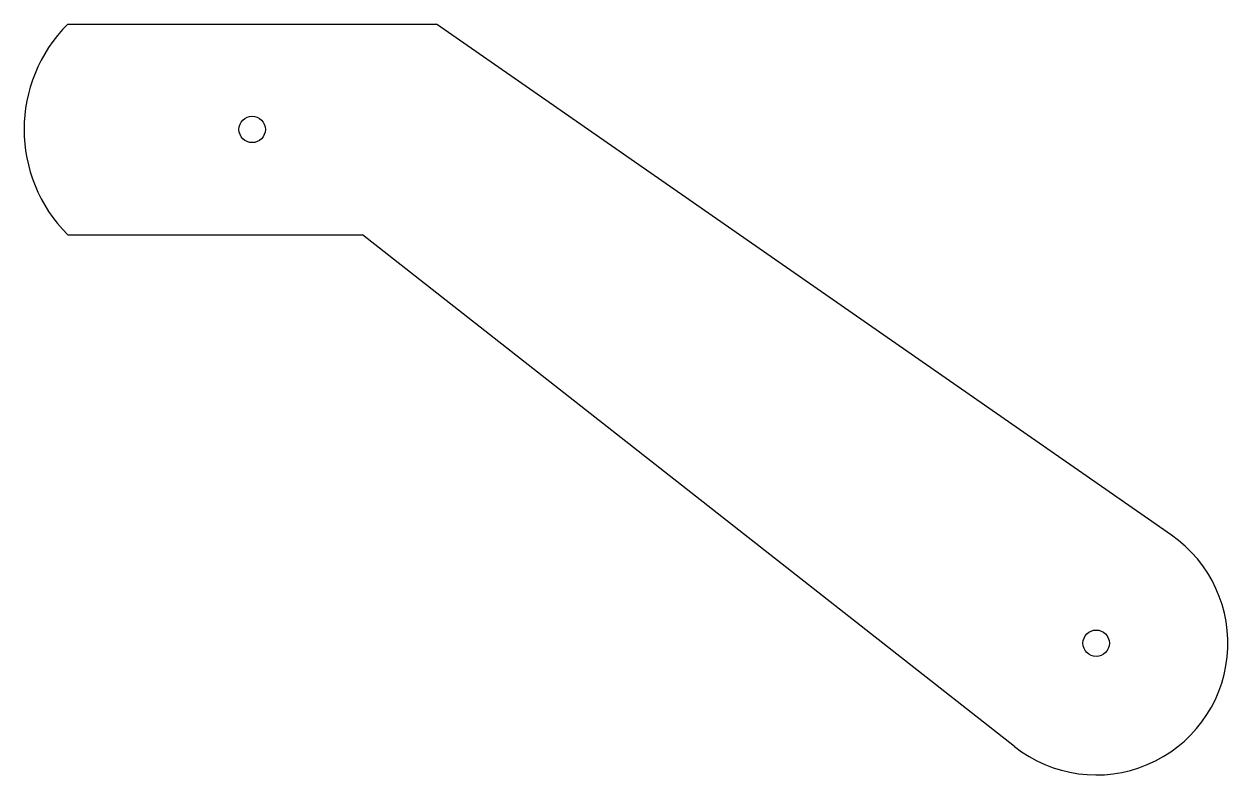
# Model space of a CAD drawing. Header units: millimetres. Extents: x -43 to 185, y -123 to 20.
import ezdxf

# ---------------------------------------------------------------- set-up
doc = ezdxf.new("R2010")
doc.units = ezdxf.units.MM

msp = doc.modelspace()

# ---------------------------------------------------------------- linework, layer by layer
at = {"color": 7, "linetype": 'Continuous'}
for p, q in [((-35, 20), (35, 20)), ((174.45, -76.98), (35, 20)), ((-35, -20), (20.92, -20)), ((144.66, -117.11), (20.92, -20))]:
    msp.add_line(p, q, dxfattribs=at)
for centre in [(0, 0), (160.17, -97.51)]:
    msp.add_circle(centre, 2.5, dxfattribs=at)
for centre, radius, start, end in [((-15, 0), 28.28, 135, 225), ((160.17, -97.51), 25, 231.652, 55.1818)]:
    msp.add_arc(centre, radius, start, end, dxfattribs=at)

doc.saveas('drawing.dxf')
